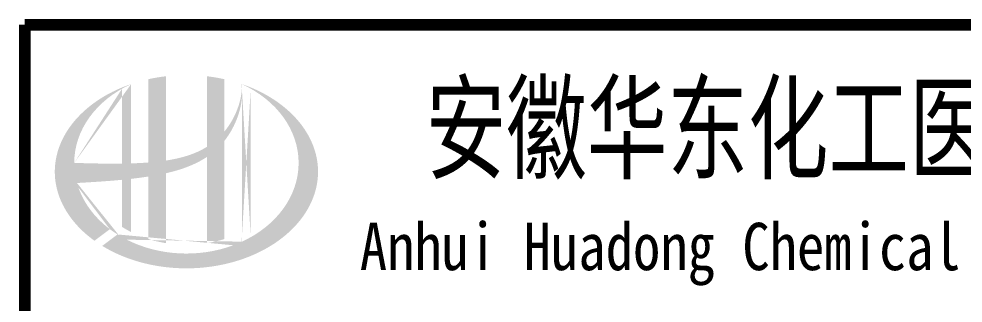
# Model space of a CAD drawing. Extents: x 5136380 to 5447195, y -425726 to -253846.
# Drawn here: x 5251576 to 5257172, y -356692 to -355010 of the extents above; entities that cross this region are included whole.
import ezdxf
from ezdxf.enums import TextEntityAlignment as Align

# ---------------------------------------------------------------- set-up
doc = ezdxf.new("R2010")
doc.units = 0
doc.header["$LTSCALE"] = 1000
doc.header["$MEASUREMENT"] = 0
doc.layers.get('0').update_dxf_attribs({"linetype": 'CONTINUOUS'})
doc.styles.add('宋体', font='', dxfattribs={"width": 0.7})
doc.styles.get('宋体').set_extended_font_data('SimSun')

msp = doc.modelspace()

# ---------------------------------------------------------------- hatches: boundary and pattern name
h = msp.add_hatch(color=256)
edge = h.paths.add_edge_path()
edge.add_spline(control_points=[(5252447.9, -355923.3), (5252454, -355921.9), (5252460.1, -355920.5), (5252509.2, -355908.6), (5252551.7, -355895.6), (5252626.7, -355864.5), (5252659.7, -355847.5), (5252690.5, -355826.9)], knot_values=[61.629012, 61.629012, 61.629012, 61.629012, 63.330431, 63.330431, 75.353634, 75.353634, 85.398649, 85.398649, 85.398649, 85.398649], degree=3, periodic=0)
edge.add_line((5252690.5, -355826.9), (5252690.5, -356337.1))
edge.add_spline(control_points=[(5252690.5, -356337.1), (5252707.7, -356334.4), (5252724.7, -356331.1), (5252759.5, -356323), (5252777.2, -356318.2), (5252794.5, -356312.7)], knot_values=[4.908456, 4.908456, 4.908456, 4.908456, 4.992821, 4.992821, 5.083034, 5.083034, 5.083034, 5.083034], degree=3, periodic=0)
edge.add_line((5252794.5, -356312.7), (5252794.5, -355731.3))
edge.add_spline(control_points=[(5252794.5, -355731.3), (5252803.2, -355720.3), (5252811.4, -355709), (5252837.5, -355669.3), (5252853.1, -355639.4), (5252882.4, -355566.6), (5252893.6, -355522.8), (5252898.3, -355477.5), (5252898.4, -355476.2), (5252898.5, -355474.9)], knot_values=[97.991744, 97.991744, 97.991744, 97.991744, 101.64219, 101.64219, 110.337975, 110.337975, 121.934322, 121.934322, 122.270691, 122.270691, 122.270691, 122.270691], degree=3, periodic=0)
edge.add_line((5252898.5, -355474.9), (5252898.5, -355404.5))
edge.add_spline(control_points=[(5252898.5, -355404.5), (5252898.4, -355412.2), (5252898.1, -355419.8), (5252897.5, -355427.5)], knot_values=[126.194075, 126.194075, 126.194075, 126.194075, 128.396762, 128.396762, 128.396762, 128.396762], degree=3, periodic=0)
edge.add_spline(control_points=[(5252897.5, -355427.5), (5252897.1, -355433.7), (5252896.4, -355439.9), (5252895.7, -355446.1)], knot_values=[124.417049, 124.417049, 124.417049, 124.417049, 126.194075, 126.194075, 126.194075, 126.194075], degree=3, periodic=0)
edge.add_spline(control_points=[(5252895.7, -355446.1), (5252894.5, -355455.3), (5252893, -355464.4), (5252891.3, -355473.5)], knot_values=[121.80529, 121.80529, 121.80529, 121.80529, 124.417049, 124.417049, 124.417049, 124.417049], degree=3, periodic=0)
edge.add_spline(control_points=[(5252891.3, -355473.5), (5252888.9, -355485.6), (5252885.9, -355497.8), (5252882.5, -355509.8)], knot_values=[118.31574, 118.31574, 118.31574, 118.31574, 121.80529, 121.80529, 121.80529, 121.80529], degree=3, periodic=0)
edge.add_spline(control_points=[(5252882.5, -355509.8), (5252878.9, -355521.9), (5252874.9, -355533.9), (5252870.3, -355545.8)], knot_values=[114.795988, 114.795988, 114.795988, 114.795988, 118.31574, 118.31574, 118.31574, 118.31574], degree=3, periodic=0)
edge.add_spline(control_points=[(5252870.3, -355545.8), (5252865.9, -355557.5), (5252860.9, -355569), (5252855.5, -355580.3)], knot_values=[111.329641, 111.329641, 111.329641, 111.329641, 114.795988, 114.795988, 114.795988, 114.795988], degree=3, periodic=0)
edge.add_spline(control_points=[(5252855.5, -355580.3), (5252849.9, -355591.9), (5252843.9, -355603.2), (5252837.5, -355614.3)], knot_values=[107.79529, 107.79529, 107.79529, 107.79529, 111.329641, 111.329641, 111.329641, 111.329641], degree=3, periodic=0)
edge.add_spline(control_points=[(5252837.5, -355614.3), (5252831.2, -355625.1), (5252824.4, -355635.7), (5252817.3, -355646)], knot_values=[104.343579, 104.343579, 104.343579, 104.343579, 107.79529, 107.79529, 107.79529, 107.79529], degree=3, periodic=0)
edge.add_spline(control_points=[(5252817.3, -355646), (5252810.1, -355656.3), (5252802.5, -355666.4), (5252794.5, -355676.1)], knot_values=[100.8507, 100.8507, 100.8507, 100.8507, 104.343579, 104.343579, 104.343579, 104.343579], degree=3, periodic=0)
edge.add_line((5252794.5, -355676.1), (5252794.5, -355366.8))
edge.add_spline(control_points=[(5252794.5, -355366.8), (5252760.5, -355359.2), (5252725.7, -355353.4), (5252690.5, -355349.3)], knot_values=[4.423999, 4.423999, 4.423999, 4.423999, 4.558741, 4.558741, 4.558741, 4.558741], degree=3, periodic=0)
edge.add_line((5252690.5, -355349.3), (5252690.5, -355767.4))
edge.add_spline(control_points=[(5252690.5, -355767.4), (5252618.6, -355812), (5252534.4, -355835.2), (5252447.9, -355848.2)], knot_values=[63.246215, 63.246215, 63.246215, 63.246215, 87.689124, 87.689124, 87.689124, 87.689124], degree=3, periodic=0)
edge.add_line((5252447.9, -355848.2), (5252447.9, -355349.3))
edge.add_spline(control_points=[(5252447.9, -355349.3), (5252412.7, -355353.4), (5252377.9, -355359.2), (5252343.9, -355366.8)], knot_values=[4.866038, 4.866038, 4.866038, 4.866038, 5.000777, 5.000777, 5.000777, 5.000777], degree=3, periodic=0)
edge.add_line((5252343.9, -355366.8), (5252343.9, -355859.7))
edge.add_spline(control_points=[(5252343.9, -355859.7), (5252342.2, -355859.8), (5252307.2, -355862.4), (5252272.6, -355864.2), (5252239.9, -355865.2)], knot_values=[43.657356, 43.657356, 43.657356, 43.657356, 44.134253, 53.497092, 53.497092, 53.497092, 53.497092], degree=3, periodic=0)
edge.add_line((5252239.9, -355865.2), (5252239.9, -355396.1))
edge.add_spline(control_points=[(5252239.9, -355396.1), (5252222.8, -355401.9), (5252206.1, -355408.2), (5252189.7, -355414.9)], knot_values=[5.14157, 5.14157, 5.14157, 5.14157, 5.212921, 5.212921, 5.212921, 5.212921], degree=3, periodic=0)
edge.add_spline(control_points=[(5252189.7, -355414.9), (5252182.8, -355417.8), (5252175.9, -355420.7), (5252143.7, -355434.9), (5252119.2, -355447.1), (5252095.7, -355460.3)], knot_values=[5.212921, 5.212921, 5.212921, 5.212921, 5.24296, 5.24296, 5.355623, 5.355623, 5.355623, 5.355623], degree=3, periodic=0)
edge.add_spline(control_points=[(5252095.7, -355460.3), (5252080.8, -355468.7), (5252066.3, -355477.4), (5252052.3, -355486.5)], knot_values=[5.355623, 5.355623, 5.355623, 5.355623, 5.426974, 5.426974, 5.426974, 5.426974], degree=3, periodic=0)
edge.add_spline(control_points=[(5252052.3, -355486.5), (5252044.9, -355491.4), (5252037.7, -355496.3), (5252024.2, -355505.7), (5252017.9, -355510.3), (5252011.8, -355514.9)], knot_values=[5.426974, 5.426974, 5.426974, 5.426974, 5.464765, 5.464765, 5.498325, 5.498325, 5.498325, 5.498325], degree=3, periodic=0)
edge.add_spline(control_points=[(5252011.8, -355514.9), (5251985.7, -355534.5), (5251961.6, -355555.3), (5251939.8, -355577.3)], knot_values=[5.498325, 5.498325, 5.498325, 5.498325, 5.641027, 5.641027, 5.641027, 5.641027], degree=3, periodic=0)
edge.add_spline(control_points=[(5251939.8, -355577.3), (5251932.8, -355584.3), (5251926, -355591.4), (5251905.5, -355614), (5251892.7, -355629.8), (5251880.9, -355646)], knot_values=[5.641027, 5.641027, 5.641027, 5.641027, 5.686569, 5.686569, 5.783729, 5.783729, 5.783729, 5.783729], degree=3, periodic=0)
edge.add_spline(control_points=[(5251880.9, -355646), (5251865.8, -355666.8), (5251852.5, -355688.2), (5251839.4, -355713.2), (5251837.7, -355716.3), (5251836.2, -355719.5)], knot_values=[5.783729, 5.783729, 5.783729, 5.783729, 5.908374, 5.908374, 5.92643, 5.92643, 5.92643, 5.92643], degree=3, periodic=0)
edge.add_spline(control_points=[(5251836.2, -355719.5), (5251823.7, -355744.6), (5251813.7, -355770.3), (5251806.1, -355796.2)], knot_values=[5.92643, 5.92643, 5.92643, 5.92643, 6.069132, 6.069132, 6.069132, 6.069132], degree=3, periodic=0)
edge.add_spline(control_points=[(5251806.1, -355796.2), (5251802.9, -355807.3), (5251800.2, -355818.5), (5251794.8, -355844.6), (5251792.5, -355859.7), (5251791.1, -355874.7)], knot_values=[6.069132, 6.069132, 6.069132, 6.069132, 6.130179, 6.130179, 6.211834, 6.211834, 6.211834, 6.211834], degree=3, periodic=0)
edge.add_spline(control_points=[(5251791.1, -355874.7), (5251789.8, -355887.9), (5251789.2, -355901.1), (5251789.2, -355914.3)], knot_values=[6.211834, 6.211834, 6.211834, 6.211834, 6.283185, 6.283185, 6.283185, 6.283185], degree=3, periodic=0)
edge.add_spline(control_points=[(5251789.2, -355914.3), (5251789.2, -355923.6), (5251789.5, -355933), (5251790.1, -355942.3)], knot_values=[6.283185, 6.283185, 6.283185, 6.283185, 6.333655, 6.333655, 6.333655, 6.333655], degree=3, periodic=0)
edge.add_spline(control_points=[(5251790.1, -355942.3), (5251791.4, -355960.9), (5251793.9, -355979.5), (5251797.7, -355998)], knot_values=[6.333655, 6.333655, 6.333655, 6.333655, 6.434594, 6.434594, 6.434594, 6.434594], degree=3, periodic=0)
edge.add_spline(control_points=[(5251797.7, -355998), (5251797.9, -355999.3), (5251798.2, -356000.5), (5251802.1, -356019), (5251806.9, -356036.2), (5251812.7, -356053.2)], knot_values=[6.434594, 6.434594, 6.434594, 6.434594, 6.441278, 6.441278, 6.535532, 6.535532, 6.535532, 6.535532], degree=3, periodic=0)
edge.add_spline(control_points=[(5251812.7, -356053.2), (5251819, -356071.4), (5251826.5, -356089.5), (5251835.2, -356107.2)], knot_values=[6.535532, 6.535532, 6.535532, 6.535532, 6.636471, 6.636471, 6.636471, 6.636471], degree=3, periodic=0)
edge.add_spline(control_points=[(5251835.2, -356107.2), (5251837.4, -356111.7), (5251839.7, -356116.2), (5251849.1, -356133.8), (5251856.8, -356146.9), (5251865.1, -356159.7)], knot_values=[6.636471, 6.636471, 6.636471, 6.636471, 6.661894, 6.661894, 6.73741, 6.73741, 6.73741, 6.73741], degree=3, periodic=0)
edge.add_spline(control_points=[(5251865.1, -356159.7), (5251876.3, -356176.9), (5251888.7, -356193.7), (5251902.2, -356210.1)], knot_values=[6.73741, 6.73741, 6.73741, 6.73741, 6.838349, 6.838349, 6.838349, 6.838349], degree=3, periodic=0)
edge.add_spline(control_points=[(5251902.2, -356210.1), (5251908.1, -356217.2), (5251914.3, -356224.3), (5251928.8, -356240.2), (5251937.4, -356249.1), (5251946.2, -356257.7)], knot_values=[6.838349, 6.838349, 6.838349, 6.838349, 6.88251, 6.88251, 6.939288, 6.939288, 6.939288, 6.939288], degree=3, periodic=0)
edge.add_spline(control_points=[(5251946.2, -356257.7), (5251962, -356273.1), (5251978.9, -356287.9), (5251996.8, -356302.1)], knot_values=[6.939288, 6.939288, 6.939288, 6.939288, 7.040227, 7.040227, 7.040227, 7.040227], degree=3, periodic=0)
edge.add_spline(control_points=[(5251996.8, -356302.1), (5252005.7, -356309.2), (5252014.9, -356316.2), (5252024.4, -356322.9)], knot_values=[7.040227, 7.040227, 7.040227, 7.040227, 7.090696, 7.090696, 7.090696, 7.090696], degree=3, periodic=0)
edge.add_line((5252024.4, -356322.9), (5252115.5, -356254.6))
edge.add_ellipse((5252569.2, -355862.3), major_axis=(665, 0), ratio=0.806676, start_angle=192.819, end_angle=226.9853, ccw=False)
edge.add_spline(control_points=[(5251920.7, -355981.3), (5251944.8, -355979.8), (5251968.9, -355978.4), (5252057.5, -355972.9), (5252122.4, -355968.5), (5252187.9, -355962.2)], knot_values=[11.398263, 11.398263, 11.398263, 11.398263, 18.40729, 18.40729, 37.18094, 37.18094, 37.18094, 37.18094], degree=3, periodic=0)
edge.add_line((5252187.9, -355962.2), (5252187.9, -356241.3))
edge.add_spline(control_points=[(5252187.9, -356241.3), (5252191.4, -356243.5), (5252195, -356245.7), (5252212, -356255.9), (5252225.7, -356263.5), (5252239.9, -356270.6)], knot_values=[4.049945, 4.049945, 4.049945, 4.049945, 4.072021, 4.072021, 4.153257, 4.153257, 4.153257, 4.153257], degree=3, periodic=0)
edge.add_line((5252239.9, -356270.6), (5252239.9, -355956.8))
edge.add_spline(control_points=[(5252239.9, -355956.8), (5252272.1, -355953.1), (5252304.4, -355948.9), (5252339.3, -355943.5), (5252341.6, -355943.1), (5252343.9, -355942.8)], knot_values=[42.135009, 42.135009, 42.135009, 42.135009, 51.307228, 51.307228, 51.948574, 51.948574, 51.948574, 51.948574], degree=3, periodic=0)
edge.add_line((5252343.9, -355942.8), (5252343.9, -356312.7))
edge.add_spline(control_points=[(5252343.9, -356312.7), (5252377.5, -356323.3), (5252412.4, -356331.4), (5252447.9, -356337.1)], knot_values=[4.34174, 4.34174, 4.34174, 4.34174, 4.516316, 4.516316, 4.516316, 4.516316], degree=3, periodic=0)
edge.add_line((5252447.9, -356337.1), (5252447.9, -355923.3))
edge = h.paths.add_edge_path(flags=16)
edge.add_ellipse((5252569.2, -355862.3), major_axis=(665, 0), ratio=0.806676, start_angle=124.9875, end_angle=179.999, ccw=False)
edge.add_line((5252187.9, -355422.8), (5252187.9, -355866.4))
edge.add_spline(control_points=[(5252187.9, -355866.4), (5252092.5, -355867.7), (5251998.5, -355864.7), (5251904.2, -355862.3)], knot_values=[11.27373, 11.27373, 11.27373, 11.27373, 38.687513, 38.687513, 38.687513, 38.687513], degree=3, periodic=0)
edge = h.paths.add_edge_path()
edge.add_spline(control_points=[(5252070.4, -356353.4), (5252101.4, -356372.4), (5252134.5, -356389.7), (5252219.2, -356426.9), (5252272.5, -356444.8), (5252383.2, -356471.3), (5252440.6, -356480.1), (5252556.8, -356487.8), (5252615.5, -356486.9), (5252731, -356475.4), (5252787.9, -356464.9), (5252896.9, -356434.8), (5252949.1, -356415.3), (5253046, -356368.4), (5253090.7, -356341.1), (5253170.7, -356280.1), (5253205.9, -356246.5), (5253265.2, -356175.1), (5253289.3, -356137.2), (5253325.7, -356059.1), (5253338, -356018.8), (5253350.5, -355937.7), (5253350.8, -355896.7), (5253339.4, -355815.2), (5253327.5, -355774.7), (5253291.9, -355696), (5253268.2, -355657.7), (5253209.3, -355585.6), (5253174.3, -355551.6), (5253094.5, -355490), (5253049.7, -355462.3), (5252968.6, -355422.5), (5252934.2, -355408.3), (5252898.5, -355396.1)], knot_values=[0.886421, 0.886421, 0.886421, 0.886421, 1.040557, 1.040557, 1.261172, 1.261172, 1.481788, 1.481788, 1.702404, 1.702404, 1.92302, 1.92302, 2.143636, 2.143636, 2.364252, 2.364252, 2.584868, 2.584868, 2.805484, 2.805484, 3.026099, 3.026099, 3.246715, 3.246715, 3.46852, 3.46852, 3.690325, 3.690325, 3.91213, 3.91213, 4.133935, 4.133935, 4.283209, 4.283209, 4.283209, 4.283209], degree=3, periodic=0)
edge.add_line((5252898.5, -355396.1), (5252898.5, -355396.1))
edge.add_spline(control_points=[(5252898.5, -355396.2), (5252898.6, -355399), (5252898.6, -355401.7), (5252898.5, -355404.5)], knot_values=[128.396762, 128.396762, 128.396762, 128.396762, 129.192193, 129.192193, 129.192193, 129.192193], degree=3, periodic=0)
edge.add_line((5252898.5, -355404.5), (5252898.5, -356328.4))
edge.add_ellipse((5252569.2, -355862.3), major_axis=(665, 0), ratio=0.806676, start_angle=232.1054, end_angle=299.6833, ccw=False)
edge.add_line((5252160.7, -356285.6), (5252070.4, -356353.4))
edge = h.paths.add_edge_path(flags=16)
edge.add_ellipse((5252569.2, -355862.3), major_axis=(665, 0), ratio=0.806676, start_angle=304.9875, end_angle=415.0121, ccw=False)
edge.add_line((5252950.5, -356301.8), (5252950.5, -355422.8))

# ---------------------------------------------------------------- linework, layer by layer
at = {"const_width": 70}
for points in [[(5269611.3, -355044.9), (5251611.3, -355044.9)], [(5251611.3, -355044.9), (5251611.3, -361044.9)]]:
    msp.add_lwpolyline(points, dxfattribs=at)

# ---------------------------------------------------------------- texts
at = {"style": '宋体'}
for s, height, width, p in [('安徽华东化工医药工程有限责任公司', 500, 0.7, (5257806.2, -355644.9)), ('Anhui Huadong Chemical & Medical Engineering Co.,Ltd', 280, 0.85, (5257806.2, -356394.9))]:
    msp.add_text(s, height=height, dxfattribs=dict(at, width=width)).set_placement(p, align=Align.MIDDLE)

doc.saveas('drawing.dxf')
